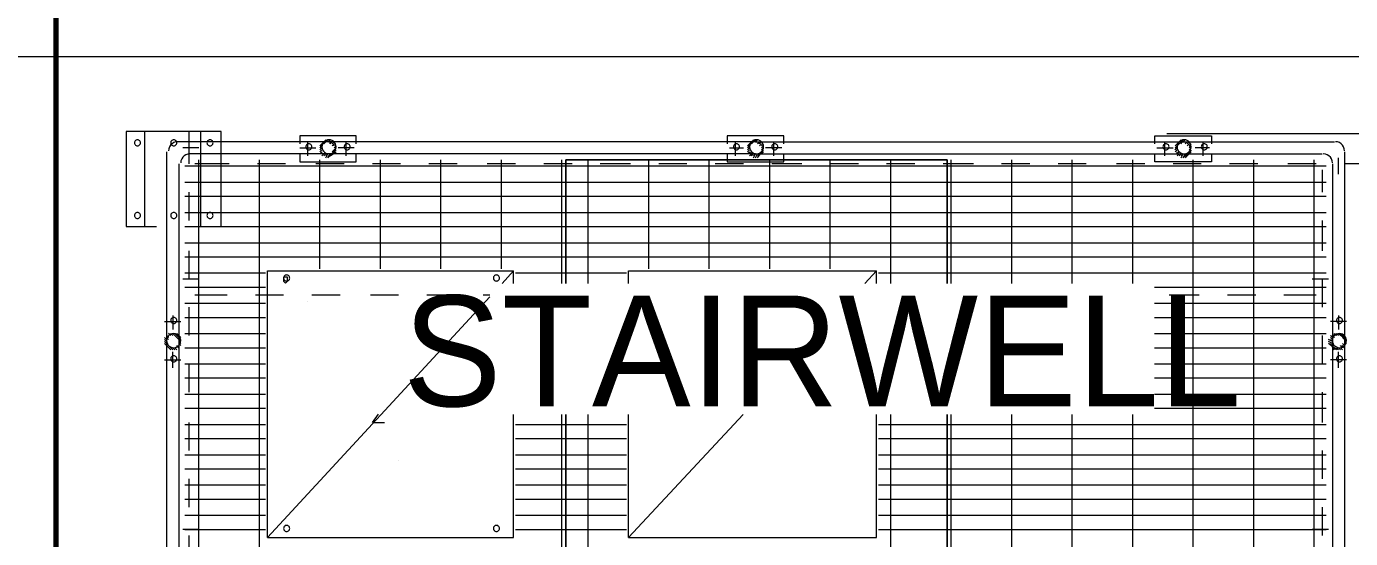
# Paper-space layout '01 Roof Support Layout' of a CAD drawing. Header units: millimetres. Extents: x 5 to 415, y 5 to 292.
# Drawn here: x 135.58 to 176.28, y 100.14 to 115.86 of the extents above; entities that cross this region are included whole.
import ezdxf
from ezdxf.enums import TextEntityAlignment as Align

# ---------------------------------------------------------------- set-up
doc = ezdxf.new("R2010")
doc.units = ezdxf.units.MM
for name, color, linetype in [('EXISTING', 7, 'Continuous'), ('LOAD_BEARING_WALLS', 7, 'Continuous'), ('PROPOSED', 7, 'Continuous'), ('TEXT', 7, 'Continuous')]:
    doc.layers.add(name, color=color, linetype=linetype)

# ---------------------------------------------------------------- blocks, each defined once
blk = doc.blocks.new('SHEET_01')
at = {"layer": 'EXISTING', "color": 254, "linetype": 'Continuous', "lineweight": 13}
for p, q in [((143.978, 112.134), (144.474, 112.134)), ((144.226, 111.886), (144.226, 112.32)), ((145.652, 112.134), (145.156, 112.134)), ((145.404, 111.886), (145.404, 112.32)), ((157.184, 112.134), (157.618, 112.134)), ((157.37, 111.886), (157.37, 112.32)), ((158.796, 112.134), (158.3, 112.134)), ((158.548, 111.886), (158.548, 112.32)), ((170.328, 112.134), (170.824, 112.134)), ((170.576, 111.886), (170.576, 112.32)), ((171.94, 112.134), (171.506, 112.134)), ((171.754, 111.886), (171.754, 112.32)), ((142.986, 100.168), (142.986, 108.352)), ((142.986, 108.352), (150.55, 108.352)), ((150.55, 108.352), (150.197, 107.97)), ((150.55, 107.97), (150.55, 108.352)), ((154.084, 108.352), (161.71, 108.352)), ((154.084, 107.97), (154.084, 108.352)), ((161.71, 108.352), (161.354, 107.97)), ((161.71, 107.97), (161.71, 108.352)), ((143.544, 108.166), (143.482, 108.166)), ((143.482, 108.166), (143.482, 108.104)), ((143.482, 108.104), (143.482, 108.042)), ((143.482, 108.042), (143.544, 107.98)), ((143.606, 108.166), (143.544, 108.166)), ((143.544, 107.98), (143.606, 108.042)), ((143.606, 108.104), (143.606, 108.166)), ((143.606, 108.042), (143.606, 108.104)), ((149.82, 107.562), (142.986, 100.168)), ((144.226, 107.422), (144.226, 107.422)), ((139.824, 106.802), (140.32, 106.802)), ((140.072, 106.988), (140.072, 106.554)), ((176.156, 106.802), (175.66, 106.802)), ((175.908, 106.988), (175.908, 106.554)), ((140.072, 105.376), (140.072, 105.872)), ((175.908, 105.376), (175.908, 105.872)), ((139.824, 105.624), (140.32, 105.624)), ((176.156, 105.624), (175.66, 105.624)), ((146.21, 103.702), (146.396, 103.95)), ((150.55, 100.168), (150.55, 103.948)), ((154.084, 100.168), (154.084, 103.948)), ((157.606, 103.948), (154.084, 100.168)), ((161.71, 100.168), (161.71, 103.948)), ((146.21, 103.702), (146.582, 103.702)), ((147.016, 102.524), (147.016, 102.524)), ((142.986, 100.168), (150.55, 100.168)), ((154.084, 100.168), (161.71, 100.168))]:
    blk.add_line(p, q, dxfattribs=at)
at = {"layer": 'LOAD_BEARING_WALLS', "color": 7, "linetype": 'Continuous', "lineweight": 70}
blk.add_line((136.476, 245), (136.476, 61.542), dxfattribs=at)
at = {"layer": 'PROPOSED', "color": 250, "linetype": 'Continuous', "lineweight": 13}
for p, q in [((220.982, 114.924), (119.116, 114.924)), ((141.56, 112.63), (138.646, 112.63)), ((138.646, 112.63), (138.646, 109.716)), ((138.914, 112.347), (138.903, 112.33)), ((138.929, 112.362), (138.914, 112.347)), ((138.946, 112.373), (138.929, 112.362)), ((138.966, 112.38), (138.946, 112.373)), ((138.987, 112.382), (138.966, 112.38)), ((139.008, 112.38), (138.987, 112.382)), ((139.028, 112.373), (139.008, 112.38)), ((139.045, 112.362), (139.028, 112.373)), ((139.06, 112.347), (139.045, 112.362)), ((139.071, 112.33), (139.06, 112.347)), ((140.94, 112.63), (139.204, 112.63)), ((139.204, 112.63), (139.204, 109.716)), ((140.03, 112.347), (140.019, 112.33)), ((140.045, 112.362), (140.03, 112.347)), ((140.062, 112.373), (140.045, 112.362)), ((140.082, 112.38), (140.062, 112.373)), ((140.103, 112.382), (140.082, 112.38)), ((140.124, 112.38), (140.103, 112.382)), ((140.144, 112.373), (140.124, 112.38)), ((140.161, 112.362), (140.144, 112.373)), ((140.176, 112.347), (140.161, 112.362)), ((140.187, 112.33), (140.176, 112.347)), ((140.568, 112.63), (140.568, 111.638)), ((140.94, 109.716), (140.94, 112.63)), ((141.146, 112.347), (141.135, 112.33)), ((141.161, 112.362), (141.146, 112.347)), ((141.178, 112.373), (141.161, 112.362)), ((141.198, 112.38), (141.178, 112.373)), ((141.219, 112.382), (141.198, 112.38)), ((141.24, 112.38), (141.219, 112.382)), ((141.26, 112.373), (141.24, 112.38)), ((141.277, 112.362), (141.26, 112.373)), ((141.292, 112.347), (141.277, 112.362)), ((141.303, 112.33), (141.292, 112.347)), ((141.56, 109.716), (141.56, 112.63)), ((145.714, 112.506), (143.978, 112.506)), ((143.978, 112.506), (143.978, 112.258)), ((144.784, 112.382), (144.598, 112.134)), ((144.722, 112.258), (144.846, 112.382)), ((144.782, 112.36), (144.741, 112.334)), ((144.827, 112.376), (144.782, 112.36)), ((144.784, 112.32), (144.846, 112.382)), ((144.877, 112.382), (144.827, 112.376)), ((144.846, 112.32), (144.908, 112.382)), ((144.927, 112.376), (144.877, 112.382)), ((144.972, 112.36), (144.927, 112.376)), ((145.013, 112.334), (144.972, 112.36)), ((145.714, 112.258), (145.714, 112.506)), ((158.858, 112.506), (157.122, 112.506)), ((157.122, 112.506), (157.122, 112.258)), ((157.928, 112.382), (157.742, 112.134)), ((157.866, 112.258), (157.99, 112.382)), ((157.926, 112.36), (157.885, 112.334)), ((157.971, 112.376), (157.926, 112.36)), ((157.928, 112.32), (158.052, 112.382)), ((158.021, 112.382), (157.971, 112.376)), ((157.99, 112.32), (158.052, 112.382)), ((158.071, 112.376), (158.021, 112.382)), ((158.116, 112.36), (158.071, 112.376)), ((158.157, 112.334), (158.116, 112.36)), ((158.858, 112.258), (158.858, 112.506)), ((170.266, 112.258), (170.266, 112.506)), ((170.266, 112.506), (172.002, 112.506)), ((170.638, 112.568), (180, 112.568)), ((170.886, 112.196), (171.072, 112.382)), ((170.886, 112.134), (171.134, 112.382)), ((171.07, 112.36), (171.029, 112.334)), ((171.115, 112.376), (171.07, 112.36)), ((171.072, 112.258), (171.134, 112.382)), ((171.165, 112.382), (171.115, 112.376)), ((171.134, 112.32), (171.196, 112.382)), ((171.215, 112.376), (171.165, 112.382)), ((171.26, 112.36), (171.215, 112.376)), ((171.301, 112.334), (171.26, 112.36)), ((172.002, 112.506), (172.002, 112.258)), ((138.896, 112.31), (138.894, 112.289)), ((138.894, 112.289), (138.896, 112.268)), ((138.903, 112.33), (138.896, 112.31)), ((138.896, 112.268), (138.903, 112.248)), ((138.903, 112.248), (138.914, 112.231)), ((138.914, 112.231), (138.929, 112.216)), ((138.929, 112.216), (138.946, 112.205)), ((138.946, 112.205), (138.966, 112.198)), ((138.966, 112.198), (138.987, 112.196)), ((138.987, 112.196), (139.008, 112.198)), ((139.008, 112.198), (139.028, 112.205)), ((139.028, 112.205), (139.045, 112.216)), ((139.045, 112.216), (139.06, 112.231)), ((139.06, 112.231), (139.071, 112.248)), ((139.078, 112.31), (139.071, 112.33)), ((139.071, 112.248), (139.078, 112.268)), ((139.08, 112.289), (139.078, 112.31)), ((139.078, 112.268), (139.08, 112.289)), ((139.886, 112.01), (139.886, 106.182)), ((139.955, 112.105), (139.948, 112.041)), ((139.976, 112.164), (139.955, 112.105)), ((140.009, 112.216), (139.976, 112.164)), ((140.053, 112.259), (140.009, 112.216)), ((140.012, 112.31), (140.01, 112.289)), ((140.01, 112.289), (140.012, 112.268)), ((140.019, 112.33), (140.012, 112.31)), ((140.012, 112.268), (140.019, 112.248)), ((140.019, 112.248), (140.03, 112.231)), ((140.03, 112.231), (140.045, 112.216)), ((140.045, 112.216), (140.062, 112.205)), ((140.104, 112.292), (140.053, 112.259)), ((140.062, 112.205), (140.082, 112.198)), ((140.082, 112.198), (140.103, 112.196)), ((140.103, 112.196), (140.124, 112.198)), ((140.163, 112.313), (140.104, 112.292)), ((140.124, 112.198), (140.144, 112.205)), ((140.144, 112.205), (140.161, 112.216)), ((140.161, 112.216), (140.176, 112.231)), ((140.227, 112.32), (140.163, 112.313)), ((140.176, 112.231), (140.187, 112.248)), ((140.194, 112.31), (140.187, 112.33)), ((140.187, 112.248), (140.194, 112.268)), ((140.196, 112.289), (140.194, 112.31)), ((140.194, 112.268), (140.196, 112.289)), ((157.99, 112.32), (140.196, 112.32)), ((140.878, 112.134), (140.382, 112.134)), ((140.535, 111.941), (140.476, 111.92)), ((140.599, 111.948), (140.535, 111.941)), ((157.99, 111.948), (140.568, 111.948)), ((141.128, 112.31), (141.126, 112.289)), ((141.126, 112.289), (141.128, 112.268)), ((141.135, 112.33), (141.128, 112.31)), ((141.128, 112.268), (141.135, 112.248)), ((141.135, 112.248), (141.146, 112.231)), ((141.146, 112.231), (141.161, 112.216)), ((141.161, 112.216), (141.178, 112.205)), ((141.178, 112.205), (141.198, 112.198)), ((141.198, 112.198), (141.219, 112.196)), ((141.219, 112.196), (141.24, 112.198)), ((141.24, 112.198), (141.26, 112.205)), ((141.26, 112.205), (141.277, 112.216)), ((141.277, 112.216), (141.292, 112.231)), ((141.292, 112.231), (141.303, 112.248)), ((141.31, 112.31), (141.303, 112.33)), ((141.303, 112.248), (141.31, 112.268)), ((141.312, 112.289), (141.31, 112.31)), ((141.31, 112.268), (141.312, 112.289)), ((143.978, 111.948), (143.978, 111.7)), ((144.166, 112.186), (144.164, 112.165)), ((144.164, 112.165), (144.166, 112.144)), ((144.173, 112.206), (144.166, 112.186)), ((144.166, 112.144), (144.173, 112.124)), ((144.184, 112.223), (144.173, 112.206)), ((144.173, 112.124), (144.184, 112.107)), ((144.199, 112.238), (144.184, 112.223)), ((144.184, 112.107), (144.199, 112.092)), ((144.216, 112.249), (144.199, 112.238)), ((144.199, 112.092), (144.216, 112.081)), ((144.236, 112.256), (144.216, 112.249)), ((144.216, 112.081), (144.236, 112.074)), ((144.257, 112.258), (144.236, 112.256)), ((144.236, 112.074), (144.257, 112.072)), ((144.278, 112.256), (144.257, 112.258)), ((144.257, 112.072), (144.278, 112.074)), ((144.298, 112.249), (144.278, 112.256)), ((144.278, 112.074), (144.298, 112.081)), ((144.315, 112.238), (144.298, 112.249)), ((144.298, 112.081), (144.315, 112.092)), ((144.33, 112.223), (144.315, 112.238)), ((144.315, 112.092), (144.33, 112.107)), ((144.341, 112.206), (144.33, 112.223)), ((144.33, 112.107), (144.341, 112.124)), ((144.348, 112.186), (144.341, 112.206)), ((144.341, 112.124), (144.348, 112.144)), ((144.35, 112.165), (144.348, 112.186)), ((144.348, 112.144), (144.35, 112.165)), ((144.598, 112.196), (144.722, 112.32)), ((144.598, 112.134), (144.66, 112.196)), ((144.598, 112.072), (144.66, 112.134)), ((144.598, 112.01), (144.66, 112.072)), ((144.598, 111.948), (144.66, 112.01)), ((144.666, 112.215), (144.66, 112.165)), ((144.66, 112.165), (144.666, 112.115)), ((144.66, 111.948), (144.66, 112.01)), ((144.66, 111.886), (144.722, 111.948)), ((144.682, 112.26), (144.666, 112.215)), ((144.666, 112.115), (144.682, 112.07)), ((144.708, 112.301), (144.682, 112.26)), ((144.682, 112.07), (144.708, 112.029)), ((144.741, 112.334), (144.708, 112.301)), ((144.708, 112.029), (144.741, 111.996)), ((144.722, 111.886), (144.784, 111.948)), ((144.741, 111.996), (144.782, 111.97)), ((144.782, 111.97), (144.827, 111.954)), ((144.784, 111.886), (144.846, 111.948)), ((144.784, 111.824), (144.846, 111.948)), ((144.827, 111.954), (144.877, 111.948)), ((144.846, 111.824), (145.094, 112.072)), ((144.846, 111.824), (144.908, 111.948)), ((144.877, 111.948), (144.927, 111.954)), ((144.908, 112.258), (144.908, 112.32)), ((144.908, 112.258), (144.97, 112.32)), ((144.908, 111.886), (145.094, 112.01)), ((144.927, 111.954), (144.972, 111.97)), ((144.97, 112.258), (145.032, 112.32)), ((144.97, 112.196), (145.032, 112.258)), ((144.97, 112.01), (145.094, 112.134)), ((144.972, 111.97), (145.013, 111.996)), ((145.046, 112.301), (145.013, 112.334)), ((145.013, 111.996), (145.046, 112.029)), ((145.032, 112.196), (145.032, 112.258)), ((145.032, 112.134), (145.094, 112.196)), ((145.032, 112.072), (145.094, 112.134)), ((145.072, 112.26), (145.046, 112.301)), ((145.046, 112.029), (145.072, 112.07)), ((145.088, 112.215), (145.072, 112.26)), ((145.072, 112.07), (145.088, 112.115)), ((145.094, 112.165), (145.088, 112.215)), ((145.088, 112.115), (145.094, 112.165)), ((145.344, 112.186), (145.342, 112.165)), ((145.342, 112.165), (145.344, 112.144)), ((145.351, 112.206), (145.344, 112.186)), ((145.344, 112.144), (145.351, 112.124)), ((145.362, 112.223), (145.351, 112.206)), ((145.351, 112.124), (145.362, 112.107)), ((145.377, 112.238), (145.362, 112.223)), ((145.362, 112.107), (145.377, 112.092)), ((145.394, 112.249), (145.377, 112.238)), ((145.377, 112.092), (145.394, 112.081)), ((145.414, 112.256), (145.394, 112.249)), ((145.394, 112.081), (145.414, 112.074)), ((145.435, 112.258), (145.414, 112.256)), ((145.414, 112.074), (145.435, 112.072)), ((145.456, 112.256), (145.435, 112.258)), ((145.435, 112.072), (145.456, 112.074)), ((145.476, 112.249), (145.456, 112.256)), ((145.456, 112.074), (145.476, 112.081)), ((145.493, 112.238), (145.476, 112.249)), ((145.476, 112.081), (145.493, 112.092)), ((145.508, 112.223), (145.493, 112.238)), ((145.493, 112.092), (145.508, 112.107)), ((145.519, 112.206), (145.508, 112.223)), ((145.508, 112.107), (145.519, 112.124)), ((145.526, 112.186), (145.519, 112.206)), ((145.519, 112.124), (145.526, 112.144)), ((145.528, 112.165), (145.526, 112.186)), ((145.526, 112.144), (145.528, 112.165)), ((145.714, 111.7), (145.714, 111.948)), ((157.122, 111.948), (157.122, 111.7)), ((157.31, 112.186), (157.308, 112.165)), ((157.308, 112.165), (157.31, 112.144)), ((157.317, 112.206), (157.31, 112.186)), ((157.31, 112.144), (157.317, 112.124)), ((157.328, 112.223), (157.317, 112.206)), ((157.317, 112.124), (157.328, 112.107)), ((157.343, 112.238), (157.328, 112.223)), ((157.328, 112.107), (157.343, 112.092)), ((157.36, 112.249), (157.343, 112.238)), ((157.343, 112.092), (157.36, 112.081)), ((157.38, 112.256), (157.36, 112.249)), ((157.36, 112.081), (157.38, 112.074)), ((157.401, 112.258), (157.38, 112.256)), ((157.38, 112.074), (157.401, 112.072)), ((157.422, 112.256), (157.401, 112.258)), ((157.401, 112.072), (157.422, 112.074)), ((157.442, 112.249), (157.422, 112.256)), ((157.422, 112.074), (157.442, 112.081)), ((157.459, 112.238), (157.442, 112.249)), ((157.442, 112.081), (157.459, 112.092)), ((157.474, 112.223), (157.459, 112.238)), ((157.459, 112.092), (157.474, 112.107)), ((157.485, 112.206), (157.474, 112.223)), ((157.474, 112.107), (157.485, 112.124)), ((157.492, 112.186), (157.485, 112.206)), ((157.485, 112.124), (157.492, 112.144)), ((157.494, 112.165), (157.492, 112.186)), ((157.492, 112.144), (157.494, 112.165)), ((157.742, 112.196), (157.866, 112.32)), ((157.742, 112.134), (157.804, 112.196)), ((157.742, 112.072), (157.804, 112.134)), ((157.742, 112.01), (157.804, 112.072)), ((157.742, 111.948), (157.804, 112.01)), ((157.81, 112.215), (157.804, 112.165)), ((157.804, 112.165), (157.81, 112.115)), ((157.804, 111.948), (157.804, 112.01)), ((157.804, 111.948), (157.866, 112.01)), ((157.804, 111.886), (157.866, 111.948)), ((157.826, 112.26), (157.81, 112.215)), ((157.81, 112.115), (157.826, 112.07)), ((157.852, 112.301), (157.826, 112.26)), ((157.826, 112.07), (157.852, 112.029)), ((157.885, 112.334), (157.852, 112.301)), ((157.852, 112.029), (157.885, 111.996)), ((157.866, 111.886), (157.866, 111.948)), ((157.866, 111.886), (157.928, 111.948)), ((157.885, 111.996), (157.926, 111.97)), ((157.926, 111.97), (157.971, 111.954)), ((157.928, 111.886), (157.99, 111.948)), ((157.928, 111.824), (157.99, 111.948)), ((157.971, 111.954), (158.021, 111.948)), ((157.99, 112.32), (175.784, 112.32)), ((157.99, 111.824), (158.052, 111.948)), ((157.99, 111.948), (175.412, 111.948)), ((158.021, 111.948), (158.071, 111.954)), ((158.052, 112.258), (158.114, 112.32)), ((158.052, 111.824), (158.238, 112.072)), ((158.052, 111.886), (158.238, 112.01)), ((158.071, 111.954), (158.116, 111.97)), ((158.114, 112.258), (158.114, 112.32)), ((158.114, 112.258), (158.176, 112.32)), ((158.114, 112.196), (158.176, 112.258)), ((158.116, 111.97), (158.157, 111.996)), ((158.19, 112.301), (158.157, 112.334)), ((158.157, 111.996), (158.19, 112.029)), ((158.176, 112.196), (158.238, 112.258)), ((158.176, 112.134), (158.238, 112.196)), ((158.176, 112.072), (158.238, 112.134)), ((158.176, 112.01), (158.238, 112.134)), ((158.216, 112.26), (158.19, 112.301)), ((158.19, 112.029), (158.216, 112.07)), ((158.232, 112.215), (158.216, 112.26)), ((158.216, 112.07), (158.232, 112.115)), ((158.238, 112.165), (158.232, 112.215)), ((158.232, 112.115), (158.238, 112.165)), ((158.488, 112.186), (158.486, 112.165)), ((158.486, 112.165), (158.488, 112.144)), ((158.495, 112.206), (158.488, 112.186)), ((158.488, 112.144), (158.495, 112.124)), ((158.506, 112.223), (158.495, 112.206)), ((158.495, 112.124), (158.506, 112.107)), ((158.521, 112.238), (158.506, 112.223)), ((158.506, 112.107), (158.521, 112.092)), ((158.538, 112.249), (158.521, 112.238)), ((158.521, 112.092), (158.538, 112.081)), ((158.558, 112.256), (158.538, 112.249)), ((158.538, 112.081), (158.558, 112.074)), ((158.579, 112.258), (158.558, 112.256)), ((158.558, 112.074), (158.579, 112.072)), ((158.6, 112.256), (158.579, 112.258)), ((158.579, 112.072), (158.6, 112.074)), ((158.62, 112.249), (158.6, 112.256)), ((158.6, 112.074), (158.62, 112.081)), ((158.637, 112.238), (158.62, 112.249)), ((158.62, 112.081), (158.637, 112.092)), ((158.652, 112.223), (158.637, 112.238)), ((158.637, 112.092), (158.652, 112.107)), ((158.663, 112.206), (158.652, 112.223)), ((158.652, 112.107), (158.663, 112.124)), ((158.67, 112.186), (158.663, 112.206)), ((158.663, 112.124), (158.67, 112.144)), ((158.672, 112.165), (158.67, 112.186)), ((158.67, 112.144), (158.672, 112.165)), ((158.858, 111.7), (158.858, 111.948)), ((170.266, 111.7), (170.266, 111.948)), ((170.516, 112.186), (170.514, 112.165)), ((170.514, 112.165), (170.516, 112.144)), ((170.523, 112.206), (170.516, 112.186)), ((170.516, 112.144), (170.523, 112.124)), ((170.534, 112.223), (170.523, 112.206)), ((170.523, 112.124), (170.534, 112.107)), ((170.549, 112.238), (170.534, 112.223)), ((170.534, 112.107), (170.549, 112.092)), ((170.566, 112.249), (170.549, 112.238)), ((170.549, 112.092), (170.566, 112.081)), ((170.586, 112.256), (170.566, 112.249)), ((170.566, 112.081), (170.586, 112.074)), ((170.607, 112.258), (170.586, 112.256)), ((170.586, 112.074), (170.607, 112.072)), ((170.628, 112.256), (170.607, 112.258)), ((170.607, 112.072), (170.628, 112.074)), ((170.648, 112.249), (170.628, 112.256)), ((170.628, 112.074), (170.648, 112.081)), ((170.665, 112.238), (170.648, 112.249)), ((170.648, 112.081), (170.665, 112.092)), ((170.68, 112.223), (170.665, 112.238)), ((170.665, 112.092), (170.68, 112.107)), ((170.691, 112.206), (170.68, 112.223)), ((170.68, 112.107), (170.691, 112.124)), ((170.698, 112.186), (170.691, 112.206)), ((170.691, 112.124), (170.698, 112.144)), ((170.7, 112.165), (170.698, 112.186)), ((170.698, 112.144), (170.7, 112.165)), ((170.886, 112.072), (170.948, 112.196)), ((170.886, 112.072), (170.948, 112.134)), ((170.886, 112.01), (170.948, 112.072)), ((170.948, 112.258), (171.01, 112.32)), ((170.954, 112.215), (170.948, 112.165)), ((170.948, 112.165), (170.954, 112.115)), ((170.948, 111.948), (170.948, 112.01)), ((170.948, 111.948), (171.01, 112.01)), ((170.948, 111.948), (171.01, 111.948)), ((170.948, 111.886), (171.01, 111.948)), ((170.97, 112.26), (170.954, 112.215)), ((170.954, 112.115), (170.97, 112.07)), ((170.996, 112.301), (170.97, 112.26)), ((170.97, 112.07), (170.996, 112.029)), ((171.029, 112.334), (170.996, 112.301)), ((170.996, 112.029), (171.029, 111.996)), ((171.01, 111.886), (171.072, 111.948)), ((171.029, 111.996), (171.07, 111.97)), ((171.07, 111.97), (171.115, 111.954)), ((171.072, 111.886), (171.134, 111.948)), ((171.072, 111.824), (171.134, 111.948)), ((171.115, 111.954), (171.165, 111.948)), ((171.134, 112.32), (171.196, 112.32)), ((171.134, 111.824), (171.382, 112.072)), ((171.134, 111.824), (171.196, 111.948)), ((171.165, 111.948), (171.215, 111.954)), ((171.196, 112.258), (171.258, 112.32)), ((171.382, 112.072), (171.196, 111.824)), ((171.215, 111.954), (171.26, 111.97)), ((171.258, 112.258), (171.32, 112.32)), ((171.258, 112.196), (171.32, 112.258)), ((171.258, 111.886), (171.382, 112.01)), ((171.26, 111.97), (171.301, 111.996)), ((171.334, 112.301), (171.301, 112.334)), ((171.301, 111.996), (171.334, 112.029)), ((171.32, 112.196), (171.382, 112.258)), ((171.32, 112.196), (171.382, 112.196)), ((171.32, 112.134), (171.382, 112.196)), ((171.32, 112.072), (171.382, 112.134)), ((171.36, 112.26), (171.334, 112.301)), ((171.334, 112.029), (171.36, 112.07)), ((171.376, 112.215), (171.36, 112.26)), ((171.36, 112.07), (171.376, 112.115)), ((171.382, 112.165), (171.376, 112.215)), ((171.376, 112.115), (171.382, 112.165)), ((171.694, 112.186), (171.692, 112.165)), ((171.692, 112.165), (171.694, 112.144)), ((171.701, 112.206), (171.694, 112.186)), ((171.694, 112.144), (171.701, 112.124)), ((171.712, 112.223), (171.701, 112.206)), ((171.701, 112.124), (171.712, 112.107)), ((171.727, 112.238), (171.712, 112.223)), ((171.712, 112.107), (171.727, 112.092)), ((171.744, 112.249), (171.727, 112.238)), ((171.727, 112.092), (171.744, 112.081)), ((171.764, 112.256), (171.744, 112.249)), ((171.744, 112.081), (171.764, 112.074)), ((171.785, 112.258), (171.764, 112.256)), ((171.764, 112.074), (171.785, 112.072)), ((171.806, 112.256), (171.785, 112.258)), ((171.785, 112.072), (171.806, 112.074)), ((171.826, 112.249), (171.806, 112.256)), ((171.806, 112.074), (171.826, 112.081)), ((171.843, 112.238), (171.826, 112.249)), ((171.826, 112.081), (171.843, 112.092)), ((171.858, 112.223), (171.843, 112.238)), ((171.843, 112.092), (171.858, 112.107)), ((171.869, 112.206), (171.858, 112.223)), ((171.858, 112.107), (171.869, 112.124)), ((171.876, 112.186), (171.869, 112.206)), ((171.869, 112.124), (171.876, 112.144)), ((171.878, 112.165), (171.876, 112.186)), ((171.876, 112.144), (171.878, 112.165)), ((172.002, 111.948), (172.002, 111.7)), ((175.507, 111.941), (175.443, 111.948)), ((175.566, 111.92), (175.507, 111.941)), ((175.879, 112.313), (175.815, 112.32)), ((175.938, 112.292), (175.879, 112.313)), ((175.99, 112.259), (175.938, 112.292)), ((176.033, 112.216), (175.99, 112.259)), ((176.066, 112.164), (176.033, 112.216)), ((176.087, 112.105), (176.066, 112.164)), ((176.094, 112.041), (176.087, 112.105)), ((176.094, 112.01), (176.094, 106.182)), ((140.258, 111.638), (140.258, 106.182)), ((140.327, 111.733), (140.32, 111.669)), ((140.348, 111.792), (140.327, 111.733)), ((140.381, 111.844), (140.348, 111.792)), ((140.425, 111.887), (140.381, 111.844)), ((140.476, 111.92), (140.425, 111.887)), ((140.444, 111.576), (152.162, 111.576)), ((141.808, 111.638), (140.754, 111.638)), ((140.878, 73.756), (140.878, 111.762)), ((143.544, 111.638), (142.676, 111.638)), ((142.738, 86.404), (142.738, 111.762)), ((143.978, 111.7), (145.714, 111.7)), ((145.342, 111.638), (144.474, 111.638)), ((144.598, 108.414), (144.598, 111.762)), ((147.078, 111.638), (146.21, 111.638)), ((146.458, 108.414), (146.458, 111.762)), ((148.814, 111.638), (147.946, 111.638)), ((148.318, 108.414), (148.318, 111.762)), ((150.612, 111.638), (149.744, 111.638)), ((150.178, 108.414), (150.178, 111.762)), ((152.348, 111.638), (151.48, 111.638)), ((152.038, 107.97), (152.038, 111.762)), ((152.162, 111.762), (163.88, 111.762)), ((163.88, 111.762), (152.162, 111.762)), ((152.162, 107.97), (152.162, 111.762)), ((152.162, 111.762), (152.162, 107.97)), ((152.162, 111.576), (163.88, 111.576)), ((152.844, 107.97), (152.844, 111.762)), ((154.146, 111.638), (153.216, 111.638)), ((154.704, 108.414), (154.704, 111.762)), ((155.882, 111.638), (155.014, 111.638)), ((156.564, 108.414), (156.564, 111.762)), ((157.618, 111.638), (156.75, 111.638)), ((157.122, 111.7), (158.858, 111.7)), ((158.424, 108.414), (158.424, 111.762)), ((159.416, 111.638), (158.486, 111.638)), ((160.284, 108.414), (160.284, 111.762)), ((161.152, 111.638), (160.284, 111.638)), ((162.888, 111.638), (162.02, 111.638)), ((162.144, 107.97), (162.144, 111.762)), ((164.686, 111.638), (163.756, 111.638)), ((163.88, 111.762), (163.88, 107.97)), ((163.88, 107.97), (163.88, 111.762)), ((163.88, 111.576), (175.536, 111.576)), ((164.004, 107.97), (164.004, 111.762)), ((166.422, 111.638), (165.554, 111.638)), ((165.864, 107.97), (165.864, 111.762)), ((168.158, 111.638), (167.29, 111.638)), ((167.724, 107.97), (167.724, 111.762)), ((169.956, 111.638), (169.088, 111.638)), ((169.584, 107.97), (169.584, 111.762)), ((172.002, 111.7), (170.266, 111.7)), ((171.692, 111.638), (170.824, 111.638)), ((171.444, 85.66), (171.444, 111.762)), ((173.428, 111.638), (172.56, 111.638)), ((173.304, 73.756), (173.304, 111.762)), ((175.226, 111.638), (174.358, 111.638)), ((175.164, 73.756), (175.164, 111.762)), ((175.618, 111.887), (175.566, 111.92)), ((175.661, 111.844), (175.618, 111.887)), ((175.694, 111.792), (175.661, 111.844)), ((175.715, 111.733), (175.694, 111.792)), ((175.722, 111.669), (175.715, 111.733)), ((175.722, 111.638), (175.722, 106.182)), ((175.908, 111.328), (175.908, 111.824)), ((176.962, 111.638), (176.094, 111.638)), ((175.412, 111.452), (175.412, 110.77)), ((140.444, 111.08), (152.162, 111.08)), ((140.568, 110.77), (140.568, 109.902)), ((152.162, 111.08), (163.88, 111.08)), ((163.88, 111.08), (175.536, 111.08)), ((140.444, 110.646), (152.162, 110.646)), ((152.162, 110.646), (163.88, 110.646)), ((163.88, 110.646), (175.536, 110.646)), ((138.896, 110.078), (138.894, 110.057)), ((138.894, 110.057), (138.896, 110.036)), ((138.903, 110.098), (138.896, 110.078)), ((138.896, 110.036), (138.903, 110.016)), ((138.914, 110.115), (138.903, 110.098)), ((138.903, 110.016), (138.914, 109.999)), ((138.929, 110.13), (138.914, 110.115)), ((138.914, 109.999), (138.929, 109.984)), ((138.946, 110.141), (138.929, 110.13)), ((138.929, 109.984), (138.946, 109.973)), ((138.966, 110.148), (138.946, 110.141)), ((138.946, 109.973), (138.966, 109.966)), ((138.987, 110.15), (138.966, 110.148)), ((138.966, 109.966), (138.987, 109.964)), ((139.008, 110.148), (138.987, 110.15)), ((138.987, 109.964), (139.008, 109.966)), ((139.028, 110.141), (139.008, 110.148)), ((139.008, 109.966), (139.028, 109.973)), ((139.045, 110.13), (139.028, 110.141)), ((139.028, 109.973), (139.045, 109.984)), ((139.06, 110.115), (139.045, 110.13)), ((139.045, 109.984), (139.06, 109.999)), ((139.071, 110.098), (139.06, 110.115)), ((139.06, 109.999), (139.071, 110.016)), ((139.078, 110.078), (139.071, 110.098)), ((139.071, 110.016), (139.078, 110.036)), ((139.08, 110.057), (139.078, 110.078)), ((139.078, 110.036), (139.08, 110.057)), ((140.012, 110.078), (140.01, 110.057)), ((140.01, 110.057), (140.012, 110.036)), ((140.019, 110.098), (140.012, 110.078)), ((140.012, 110.036), (140.019, 110.016)), ((140.03, 110.115), (140.019, 110.098)), ((140.019, 110.016), (140.03, 109.999)), ((140.045, 110.13), (140.03, 110.115)), ((140.03, 109.999), (140.045, 109.984)), ((140.062, 110.141), (140.045, 110.13)), ((140.045, 109.984), (140.062, 109.973)), ((140.082, 110.148), (140.062, 110.141)), ((140.062, 109.973), (140.082, 109.966)), ((140.103, 110.15), (140.082, 110.148)), ((140.082, 109.966), (140.103, 109.964)), ((140.124, 110.148), (140.103, 110.15)), ((140.103, 109.964), (140.124, 109.966)), ((140.144, 110.141), (140.124, 110.148)), ((140.124, 109.966), (140.144, 109.973)), ((140.161, 110.13), (140.144, 110.141)), ((140.144, 109.973), (140.161, 109.984)), ((140.176, 110.115), (140.161, 110.13)), ((140.161, 109.984), (140.176, 109.999)), ((140.187, 110.098), (140.176, 110.115)), ((140.176, 109.999), (140.187, 110.016)), ((140.194, 110.078), (140.187, 110.098)), ((140.187, 110.016), (140.194, 110.036)), ((140.196, 110.057), (140.194, 110.078)), ((140.194, 110.036), (140.196, 110.057)), ((140.444, 110.15), (152.162, 110.15)), ((141.128, 110.078), (141.126, 110.057)), ((141.126, 110.057), (141.128, 110.036)), ((141.135, 110.098), (141.128, 110.078)), ((141.128, 110.036), (141.135, 110.016)), ((141.146, 110.115), (141.135, 110.098)), ((141.135, 110.016), (141.146, 109.999)), ((141.161, 110.13), (141.146, 110.115)), ((141.146, 109.999), (141.161, 109.984)), ((141.178, 110.141), (141.161, 110.13)), ((141.161, 109.984), (141.178, 109.973)), ((141.198, 110.148), (141.178, 110.141)), ((141.178, 109.973), (141.198, 109.966)), ((141.219, 110.15), (141.198, 110.148)), ((141.198, 109.966), (141.219, 109.964)), ((141.24, 110.148), (141.219, 110.15)), ((141.219, 109.964), (141.24, 109.966)), ((141.26, 110.141), (141.24, 110.148)), ((141.24, 109.966), (141.26, 109.973)), ((141.277, 110.13), (141.26, 110.141)), ((141.26, 109.973), (141.277, 109.984)), ((141.292, 110.115), (141.277, 110.13)), ((141.277, 109.984), (141.292, 109.999)), ((141.303, 110.098), (141.292, 110.115)), ((141.292, 109.999), (141.303, 110.016)), ((141.31, 110.078), (141.303, 110.098)), ((141.303, 110.016), (141.31, 110.036)), ((141.312, 110.057), (141.31, 110.078)), ((141.31, 110.036), (141.312, 110.057)), ((152.162, 110.15), (163.88, 110.15)), ((163.88, 110.15), (175.536, 110.15)), ((175.412, 109.902), (175.412, 108.972)), ((138.646, 109.716), (139.576, 109.716)), ((139.204, 109.716), (139.576, 109.716)), ((140.444, 109.716), (152.162, 109.716)), ((140.63, 109.716), (140.94, 109.716)), ((140.63, 109.716), (141.56, 109.716)), ((152.162, 109.716), (163.88, 109.716)), ((163.88, 109.716), (175.536, 109.716)), ((140.444, 109.22), (152.162, 109.22)), ((152.162, 109.22), (163.88, 109.22)), ((163.88, 109.22), (175.536, 109.22)), ((140.444, 108.786), (152.162, 108.786)), ((140.568, 108.972), (140.568, 108.104)), ((152.162, 108.786), (163.88, 108.786)), ((163.88, 108.786), (175.536, 108.786)), ((140.444, 108.29), (142.924, 108.29)), ((150.612, 108.29), (152.162, 108.29)), ((152.162, 108.29), (154.022, 108.29)), ((161.772, 108.29), (163.88, 108.29)), ((163.88, 108.29), (175.536, 108.29)), ((140.878, 108.104), (140.382, 108.104)), ((143.484, 108.156), (143.482, 108.135)), ((143.482, 108.135), (143.484, 108.114)), ((143.491, 108.176), (143.484, 108.156)), ((143.484, 108.114), (143.491, 108.094)), ((143.502, 108.193), (143.491, 108.176)), ((143.491, 108.094), (143.502, 108.077)), ((143.517, 108.208), (143.502, 108.193)), ((143.502, 108.077), (143.517, 108.062)), ((143.534, 108.219), (143.517, 108.208)), ((143.517, 108.062), (143.534, 108.051)), ((143.554, 108.226), (143.534, 108.219)), ((143.534, 108.051), (143.554, 108.044)), ((143.575, 108.228), (143.554, 108.226)), ((143.554, 108.044), (143.575, 108.042)), ((143.596, 108.226), (143.575, 108.228)), ((143.575, 108.042), (143.596, 108.044)), ((143.616, 108.219), (143.596, 108.226)), ((143.596, 108.044), (143.616, 108.051)), ((143.633, 108.208), (143.616, 108.219)), ((143.616, 108.051), (143.633, 108.062)), ((143.648, 108.193), (143.633, 108.208)), ((143.633, 108.062), (143.648, 108.077)), ((143.659, 108.176), (143.648, 108.193)), ((143.648, 108.077), (143.659, 108.094)), ((143.666, 108.156), (143.659, 108.176)), ((143.659, 108.094), (143.666, 108.114)), ((143.668, 108.135), (143.666, 108.156)), ((143.666, 108.114), (143.668, 108.135)), ((149.932, 108.156), (149.93, 108.135)), ((149.93, 108.135), (149.932, 108.114)), ((149.939, 108.176), (149.932, 108.156)), ((149.932, 108.114), (149.939, 108.094)), ((149.95, 108.193), (149.939, 108.176)), ((149.939, 108.094), (149.95, 108.077)), ((149.965, 108.208), (149.95, 108.193)), ((149.95, 108.077), (149.965, 108.062)), ((149.982, 108.219), (149.965, 108.208)), ((149.965, 108.062), (149.982, 108.051)), ((150.002, 108.226), (149.982, 108.219)), ((149.982, 108.051), (150.002, 108.044)), ((150.023, 108.228), (150.002, 108.226)), ((150.002, 108.044), (150.023, 108.042)), ((150.044, 108.226), (150.023, 108.228)), ((150.023, 108.042), (150.044, 108.044)), ((150.064, 108.219), (150.044, 108.226)), ((150.044, 108.044), (150.064, 108.051)), ((150.081, 108.208), (150.064, 108.219)), ((150.064, 108.051), (150.081, 108.062)), ((150.096, 108.193), (150.081, 108.208)), ((150.081, 108.062), (150.096, 108.077)), ((150.107, 108.176), (150.096, 108.193)), ((150.096, 108.077), (150.107, 108.094)), ((150.114, 108.156), (150.107, 108.176)), ((150.107, 108.094), (150.114, 108.114)), ((150.116, 108.135), (150.114, 108.156)), ((150.114, 108.114), (150.116, 108.135)), ((175.598, 108.104), (175.102, 108.104)), ((175.412, 108.104), (175.412, 107.236)), ((140.444, 107.856), (142.924, 107.856)), ((141.746, 107.608), (140.754, 107.608)), ((143.482, 107.608), (142.614, 107.608)), ((145.218, 107.608), (144.35, 107.608)), ((147.016, 107.608), (146.148, 107.608)), ((148.752, 107.608), (147.884, 107.608)), ((149.82, 107.608), (149.62, 107.608)), ((170.252, 107.856), (175.536, 107.856)), ((171.63, 107.608), (170.7, 107.608)), ((173.366, 107.608), (172.498, 107.608)), ((175.226, 107.608), (174.234, 107.608)), ((140.444, 107.36), (142.924, 107.36)), ((140.568, 107.236), (140.568, 106.368)), ((170.252, 107.36), (175.536, 107.36)), ((140.012, 106.854), (140.01, 106.833)), ((140.01, 106.833), (140.012, 106.812)), ((140.019, 106.874), (140.012, 106.854)), ((140.012, 106.812), (140.019, 106.792)), ((140.03, 106.891), (140.019, 106.874)), ((140.019, 106.792), (140.03, 106.775)), ((140.045, 106.906), (140.03, 106.891)), ((140.03, 106.775), (140.045, 106.76)), ((140.062, 106.917), (140.045, 106.906)), ((140.045, 106.76), (140.062, 106.749)), ((140.082, 106.924), (140.062, 106.917)), ((140.062, 106.749), (140.082, 106.742)), ((140.103, 106.926), (140.082, 106.924)), ((140.082, 106.742), (140.103, 106.74)), ((140.124, 106.924), (140.103, 106.926)), ((140.103, 106.74), (140.124, 106.742)), ((140.144, 106.917), (140.124, 106.924)), ((140.124, 106.742), (140.144, 106.749)), ((140.161, 106.906), (140.144, 106.917)), ((140.144, 106.749), (140.161, 106.76)), ((140.176, 106.891), (140.161, 106.906)), ((140.161, 106.76), (140.176, 106.775)), ((140.187, 106.874), (140.176, 106.891)), ((140.176, 106.775), (140.187, 106.792)), ((140.194, 106.854), (140.187, 106.874)), ((140.187, 106.792), (140.194, 106.812)), ((140.196, 106.833), (140.194, 106.854)), ((140.194, 106.812), (140.196, 106.833)), ((140.444, 106.926), (142.924, 106.926)), ((170.252, 106.926), (175.536, 106.926)), ((175.848, 106.854), (175.846, 106.833)), ((175.846, 106.833), (175.848, 106.812)), ((175.855, 106.874), (175.848, 106.854)), ((175.848, 106.812), (175.855, 106.792)), ((175.866, 106.891), (175.855, 106.874)), ((175.855, 106.792), (175.866, 106.775)), ((175.881, 106.906), (175.866, 106.891)), ((175.866, 106.775), (175.881, 106.76)), ((175.898, 106.917), (175.881, 106.906)), ((175.881, 106.76), (175.898, 106.749)), ((175.918, 106.924), (175.898, 106.917)), ((175.898, 106.749), (175.918, 106.742)), ((175.939, 106.926), (175.918, 106.924)), ((175.918, 106.742), (175.939, 106.74)), ((175.96, 106.924), (175.939, 106.926)), ((175.939, 106.74), (175.96, 106.742)), ((175.98, 106.917), (175.96, 106.924)), ((175.96, 106.742), (175.98, 106.749)), ((175.997, 106.906), (175.98, 106.917)), ((175.98, 106.749), (175.997, 106.76)), ((176.012, 106.891), (175.997, 106.906)), ((175.997, 106.76), (176.012, 106.775)), ((176.023, 106.874), (176.012, 106.891)), ((176.012, 106.775), (176.023, 106.792)), ((176.03, 106.854), (176.023, 106.874)), ((176.023, 106.792), (176.03, 106.812)), ((176.032, 106.833), (176.03, 106.854)), ((176.03, 106.812), (176.032, 106.833)), ((139.886, 106.244), (139.824, 106.306)), ((139.886, 106.182), (139.824, 106.244)), ((139.948, 106.306), (139.886, 106.368)), ((139.948, 106.244), (139.886, 106.306)), ((139.892, 106.263), (139.886, 106.213)), ((139.908, 106.308), (139.892, 106.263)), ((139.934, 106.349), (139.908, 106.308)), ((139.967, 106.382), (139.934, 106.349)), ((140.01, 106.368), (139.948, 106.43)), ((139.948, 106.306), (139.948, 106.368)), ((140.008, 106.408), (139.967, 106.382)), ((140.053, 106.424), (140.008, 106.408)), ((140.072, 106.368), (140.01, 106.43)), ((140.103, 106.43), (140.053, 106.424)), ((140.134, 106.368), (140.072, 106.43)), ((140.072, 106.43), (140.32, 106.182)), ((140.153, 106.424), (140.103, 106.43)), ((140.32, 106.244), (140.134, 106.43)), ((140.198, 106.408), (140.153, 106.424)), ((140.32, 106.306), (140.196, 106.43)), ((140.239, 106.382), (140.198, 106.408)), ((140.272, 106.349), (140.239, 106.382)), ((140.32, 106.182), (140.258, 106.244)), ((140.298, 106.308), (140.272, 106.349)), ((140.314, 106.263), (140.298, 106.308)), ((140.32, 106.213), (140.314, 106.263)), ((140.444, 106.43), (142.924, 106.43)), ((170.252, 106.43), (175.536, 106.43)), ((175.412, 106.368), (175.412, 105.5)), ((175.722, 106.182), (175.598, 106.244)), ((175.722, 106.306), (175.66, 106.368)), ((175.722, 106.244), (175.66, 106.306)), ((175.722, 106.182), (175.66, 106.244)), ((175.722, 106.306), (175.722, 106.368)), ((175.784, 106.306), (175.722, 106.368)), ((175.784, 106.368), (175.722, 106.368)), ((175.728, 106.263), (175.722, 106.213)), ((175.744, 106.308), (175.728, 106.263)), ((175.77, 106.349), (175.744, 106.308)), ((175.803, 106.382), (175.77, 106.349)), ((175.784, 106.368), (175.784, 106.43)), ((175.846, 106.368), (175.784, 106.43)), ((175.844, 106.408), (175.803, 106.382)), ((175.889, 106.424), (175.844, 106.408)), ((175.846, 106.368), (175.846, 106.43)), ((175.908, 106.368), (175.846, 106.43)), ((175.939, 106.43), (175.889, 106.424)), ((175.97, 106.368), (175.908, 106.43)), ((175.908, 106.43), (176.156, 106.244)), ((175.989, 106.424), (175.939, 106.43)), ((176.094, 106.306), (175.97, 106.43)), ((176.034, 106.408), (175.989, 106.424)), ((176.156, 106.182), (176.032, 106.306)), ((176.075, 106.382), (176.034, 106.408)), ((176.108, 106.349), (176.075, 106.382)), ((176.156, 106.182), (176.094, 106.244)), ((176.134, 106.308), (176.108, 106.349)), ((176.15, 106.263), (176.134, 106.308)), ((176.156, 106.213), (176.15, 106.263)), ((139.886, 106.12), (139.824, 106.182)), ((139.824, 106.182), (140.072, 105.934)), ((140.01, 105.934), (139.824, 106.12)), ((139.886, 106.213), (139.892, 106.163)), ((139.886, 106.182), (139.886, 98.246)), ((139.892, 106.163), (139.908, 106.118)), ((139.908, 106.118), (139.934, 106.077)), ((139.934, 106.077), (139.967, 106.044)), ((139.967, 106.044), (140.008, 106.018)), ((140.008, 106.018), (140.053, 106.002)), ((140.072, 105.934), (140.01, 105.996)), ((140.053, 106.002), (140.103, 105.996)), ((140.134, 105.934), (140.072, 105.996)), ((140.103, 105.996), (140.153, 106.002)), ((140.196, 105.934), (140.134, 105.996)), ((140.153, 106.002), (140.198, 106.018)), ((140.258, 105.996), (140.196, 106.058)), ((140.196, 105.996), (140.196, 105.996)), ((140.198, 106.018), (140.239, 106.044)), ((140.239, 106.044), (140.272, 106.077)), ((140.32, 106.12), (140.258, 106.182)), ((140.258, 106.182), (140.258, 98.246)), ((140.32, 106.058), (140.258, 106.12)), ((140.258, 105.996), (140.258, 106.058)), ((140.272, 106.077), (140.298, 106.118)), ((140.298, 106.118), (140.314, 106.163)), ((140.314, 106.163), (140.32, 106.213)), ((140.444, 105.996), (142.924, 105.996)), ((170.252, 105.996), (175.536, 105.996)), ((175.722, 106.12), (175.598, 106.182)), ((175.846, 105.934), (175.598, 106.12)), ((175.784, 105.934), (175.66, 106.12)), ((175.722, 106.213), (175.728, 106.163)), ((175.722, 106.182), (175.722, 98.246)), ((175.728, 106.163), (175.744, 106.118)), ((175.744, 106.118), (175.77, 106.077)), ((175.77, 106.077), (175.803, 106.044)), ((175.908, 105.934), (175.784, 105.996)), ((175.803, 106.044), (175.844, 106.018)), ((175.844, 106.018), (175.889, 106.002)), ((175.908, 105.934), (175.846, 105.996)), ((175.889, 106.002), (175.939, 105.996)), ((175.97, 105.934), (175.908, 105.996)), ((175.939, 105.996), (175.989, 106.002)), ((176.032, 105.996), (175.97, 106.058)), ((176.032, 105.934), (175.97, 105.996)), ((175.989, 106.002), (176.034, 106.018)), ((176.094, 106.058), (176.032, 106.12)), ((176.032, 105.996), (176.032, 106.058)), ((176.094, 105.996), (176.032, 106.058)), ((176.034, 106.018), (176.075, 106.044)), ((176.075, 106.044), (176.108, 106.077)), ((176.156, 106.12), (176.094, 106.182)), ((176.094, 106.182), (176.094, 98.246)), ((176.094, 106.12), (176.094, 106.12)), ((176.108, 106.077), (176.134, 106.118)), ((176.134, 106.118), (176.15, 106.163)), ((176.15, 106.163), (176.156, 106.213)), ((140.012, 105.676), (140.01, 105.655)), ((140.01, 105.655), (140.012, 105.634)), ((140.019, 105.696), (140.012, 105.676)), ((140.012, 105.634), (140.019, 105.614)), ((140.03, 105.713), (140.019, 105.696)), ((140.019, 105.614), (140.03, 105.597)), ((140.045, 105.728), (140.03, 105.713)), ((140.03, 105.597), (140.045, 105.582)), ((140.062, 105.739), (140.045, 105.728)), ((140.045, 105.582), (140.062, 105.571)), ((140.082, 105.746), (140.062, 105.739)), ((140.062, 105.571), (140.082, 105.564)), ((140.103, 105.748), (140.082, 105.746)), ((140.082, 105.564), (140.103, 105.562)), ((140.124, 105.746), (140.103, 105.748)), ((140.103, 105.562), (140.124, 105.564)), ((140.144, 105.739), (140.124, 105.746)), ((140.124, 105.564), (140.144, 105.571)), ((140.161, 105.728), (140.144, 105.739)), ((140.144, 105.571), (140.161, 105.582)), ((140.176, 105.713), (140.161, 105.728)), ((140.161, 105.582), (140.176, 105.597)), ((140.187, 105.696), (140.176, 105.713)), ((140.176, 105.597), (140.187, 105.614)), ((140.194, 105.676), (140.187, 105.696)), ((140.187, 105.614), (140.194, 105.634)), ((140.196, 105.655), (140.194, 105.676)), ((140.194, 105.634), (140.196, 105.655)), ((140.444, 105.5), (142.924, 105.5)), ((140.568, 105.5), (140.568, 104.632)), ((170.252, 105.5), (175.536, 105.5)), ((175.848, 105.676), (175.846, 105.655)), ((175.846, 105.655), (175.848, 105.634)), ((175.855, 105.696), (175.848, 105.676)), ((175.848, 105.634), (175.855, 105.614)), ((175.866, 105.713), (175.855, 105.696)), ((175.855, 105.614), (175.866, 105.597)), ((175.881, 105.728), (175.866, 105.713)), ((175.866, 105.597), (175.881, 105.582)), ((175.898, 105.739), (175.881, 105.728)), ((175.881, 105.582), (175.898, 105.571)), ((175.918, 105.746), (175.898, 105.739)), ((175.898, 105.571), (175.918, 105.564)), ((175.939, 105.748), (175.918, 105.746)), ((175.918, 105.564), (175.939, 105.562)), ((175.96, 105.746), (175.939, 105.748)), ((175.939, 105.562), (175.96, 105.564)), ((175.98, 105.739), (175.96, 105.746)), ((175.96, 105.564), (175.98, 105.571)), ((175.997, 105.728), (175.98, 105.739)), ((175.98, 105.571), (175.997, 105.582)), ((176.012, 105.713), (175.997, 105.728)), ((175.997, 105.582), (176.012, 105.597)), ((176.023, 105.696), (176.012, 105.713)), ((176.012, 105.597), (176.023, 105.614)), ((176.03, 105.676), (176.023, 105.696)), ((176.023, 105.614), (176.03, 105.634)), ((176.032, 105.655), (176.03, 105.676)), ((176.03, 105.634), (176.032, 105.655)), ((140.444, 105.066), (142.924, 105.066)), ((170.252, 105.066), (175.536, 105.066)), ((175.412, 104.632), (175.412, 103.702)), ((140.444, 104.57), (142.924, 104.57)), ((170.252, 104.57), (175.536, 104.57)), ((140.444, 104.136), (142.924, 104.136)), ((152.038, 73.756), (152.038, 103.948)), ((152.162, 73.756), (152.162, 103.948)), ((152.162, 103.948), (152.162, 73.756)), ((152.844, 73.756), (152.844, 103.948)), ((162.144, 85.66), (162.144, 103.948)), ((163.88, 103.948), (163.88, 85.66)), ((163.88, 85.66), (163.88, 103.948)), ((164.004, 85.66), (164.004, 103.948)), ((165.864, 85.66), (165.864, 103.948)), ((167.724, 85.66), (167.724, 103.948)), ((169.584, 85.66), (169.584, 103.948)), ((170.252, 104.136), (175.536, 104.136)), ((140.444, 103.64), (142.924, 103.64)), ((140.568, 103.702), (140.568, 102.834)), ((150.612, 103.64), (152.162, 103.64)), ((152.162, 103.64), (154.022, 103.64)), ((161.772, 103.64), (163.88, 103.64)), ((163.88, 103.64), (175.536, 103.64)), ((140.444, 103.206), (142.924, 103.206)), ((150.612, 103.206), (152.162, 103.206)), ((152.162, 103.206), (154.022, 103.206)), ((161.772, 103.206), (163.88, 103.206)), ((163.88, 103.206), (175.536, 103.206)), ((140.444, 102.71), (142.924, 102.71)), ((150.612, 102.71), (152.162, 102.71)), ((152.162, 102.71), (154.022, 102.71)), ((161.772, 102.71), (163.88, 102.71)), ((163.88, 102.71), (175.536, 102.71)), ((175.412, 102.834), (175.412, 101.966)), ((140.444, 102.276), (142.924, 102.276)), ((150.612, 102.276), (152.162, 102.276)), ((152.162, 102.276), (154.022, 102.276)), ((161.772, 102.276), (163.88, 102.276)), ((163.88, 102.276), (175.536, 102.276)), ((140.444, 101.78), (142.924, 101.78)), ((140.568, 101.966), (140.568, 101.098)), ((150.612, 101.78), (152.162, 101.78)), ((152.162, 101.78), (154.022, 101.78)), ((161.772, 101.78), (163.88, 101.78)), ((163.88, 101.78), (175.536, 101.78)), ((140.444, 101.346), (142.924, 101.346)), ((150.612, 101.346), (152.162, 101.346)), ((152.162, 101.346), (154.022, 101.346)), ((161.772, 101.346), (163.88, 101.346)), ((163.88, 101.346), (175.536, 101.346)), ((175.412, 101.098), (175.412, 100.23)), ((140.444, 100.85), (142.924, 100.85)), ((143.554, 100.538), (143.534, 100.531)), ((143.575, 100.54), (143.554, 100.538)), ((143.596, 100.538), (143.575, 100.54)), ((143.616, 100.531), (143.596, 100.538)), ((150.002, 100.538), (149.982, 100.531)), ((150.023, 100.54), (150.002, 100.538)), ((150.044, 100.538), (150.023, 100.54)), ((150.064, 100.531), (150.044, 100.538)), ((150.612, 100.85), (152.162, 100.85)), ((152.162, 100.85), (154.022, 100.85)), ((161.772, 100.85), (163.88, 100.85)), ((163.88, 100.85), (175.536, 100.85)), ((140.878, 100.416), (140.382, 100.416)), ((140.444, 100.416), (142.924, 100.416)), ((140.568, 100.23), (140.568, 99.362)), ((143.484, 100.468), (143.482, 100.447)), ((143.482, 100.447), (143.484, 100.426)), ((143.491, 100.488), (143.484, 100.468)), ((143.484, 100.426), (143.491, 100.406)), ((143.502, 100.505), (143.491, 100.488)), ((143.491, 100.406), (143.502, 100.389)), ((143.517, 100.52), (143.502, 100.505)), ((143.502, 100.389), (143.517, 100.374)), ((143.534, 100.531), (143.517, 100.52)), ((143.517, 100.374), (143.534, 100.363)), ((143.534, 100.363), (143.554, 100.356)), ((143.554, 100.356), (143.575, 100.354)), ((143.575, 100.354), (143.596, 100.356)), ((143.596, 100.356), (143.616, 100.363)), ((143.633, 100.52), (143.616, 100.531)), ((143.616, 100.363), (143.633, 100.374)), ((143.648, 100.505), (143.633, 100.52)), ((143.633, 100.374), (143.648, 100.389)), ((143.659, 100.488), (143.648, 100.505)), ((143.648, 100.389), (143.659, 100.406)), ((143.666, 100.468), (143.659, 100.488)), ((143.659, 100.406), (143.666, 100.426)), ((143.668, 100.447), (143.666, 100.468)), ((143.666, 100.426), (143.668, 100.447)), ((149.932, 100.468), (149.93, 100.447)), ((149.93, 100.447), (149.932, 100.426)), ((149.939, 100.488), (149.932, 100.468)), ((149.932, 100.426), (149.939, 100.406)), ((149.95, 100.505), (149.939, 100.488)), ((149.939, 100.406), (149.95, 100.389)), ((149.965, 100.52), (149.95, 100.505)), ((149.95, 100.389), (149.965, 100.374)), ((149.982, 100.531), (149.965, 100.52)), ((149.965, 100.374), (149.982, 100.363)), ((149.982, 100.363), (150.002, 100.356)), ((150.002, 100.356), (150.023, 100.354)), ((150.023, 100.354), (150.044, 100.356)), ((150.044, 100.356), (150.064, 100.363)), ((150.081, 100.52), (150.064, 100.531)), ((150.064, 100.363), (150.081, 100.374)), ((150.096, 100.505), (150.081, 100.52)), ((150.081, 100.374), (150.096, 100.389)), ((150.107, 100.488), (150.096, 100.505)), ((150.096, 100.389), (150.107, 100.406)), ((150.114, 100.468), (150.107, 100.488)), ((150.107, 100.406), (150.114, 100.426)), ((150.116, 100.447), (150.114, 100.468)), ((150.114, 100.426), (150.116, 100.447)), ((150.612, 100.416), (152.162, 100.416)), ((152.162, 100.416), (154.022, 100.416)), ((161.772, 100.416), (163.88, 100.416)), ((163.88, 100.416), (175.536, 100.416)), ((175.598, 100.416), (175.102, 100.416))]:
    blk.add_line(p, q, dxfattribs=at)
at = {"layer": 'TEXT'}
blk.add_text('STAIRWELL', height=3.4, dxfattribs=at).set_placement((160.036, 104.198), align=Align.CENTER)

psp = doc.layouts.new('01 Roof Support Layout')

# ---------------------------------------------------------------- block references
psp.add_blockref('SHEET_01', (0, 0))

doc.saveas('drawing.dxf')
